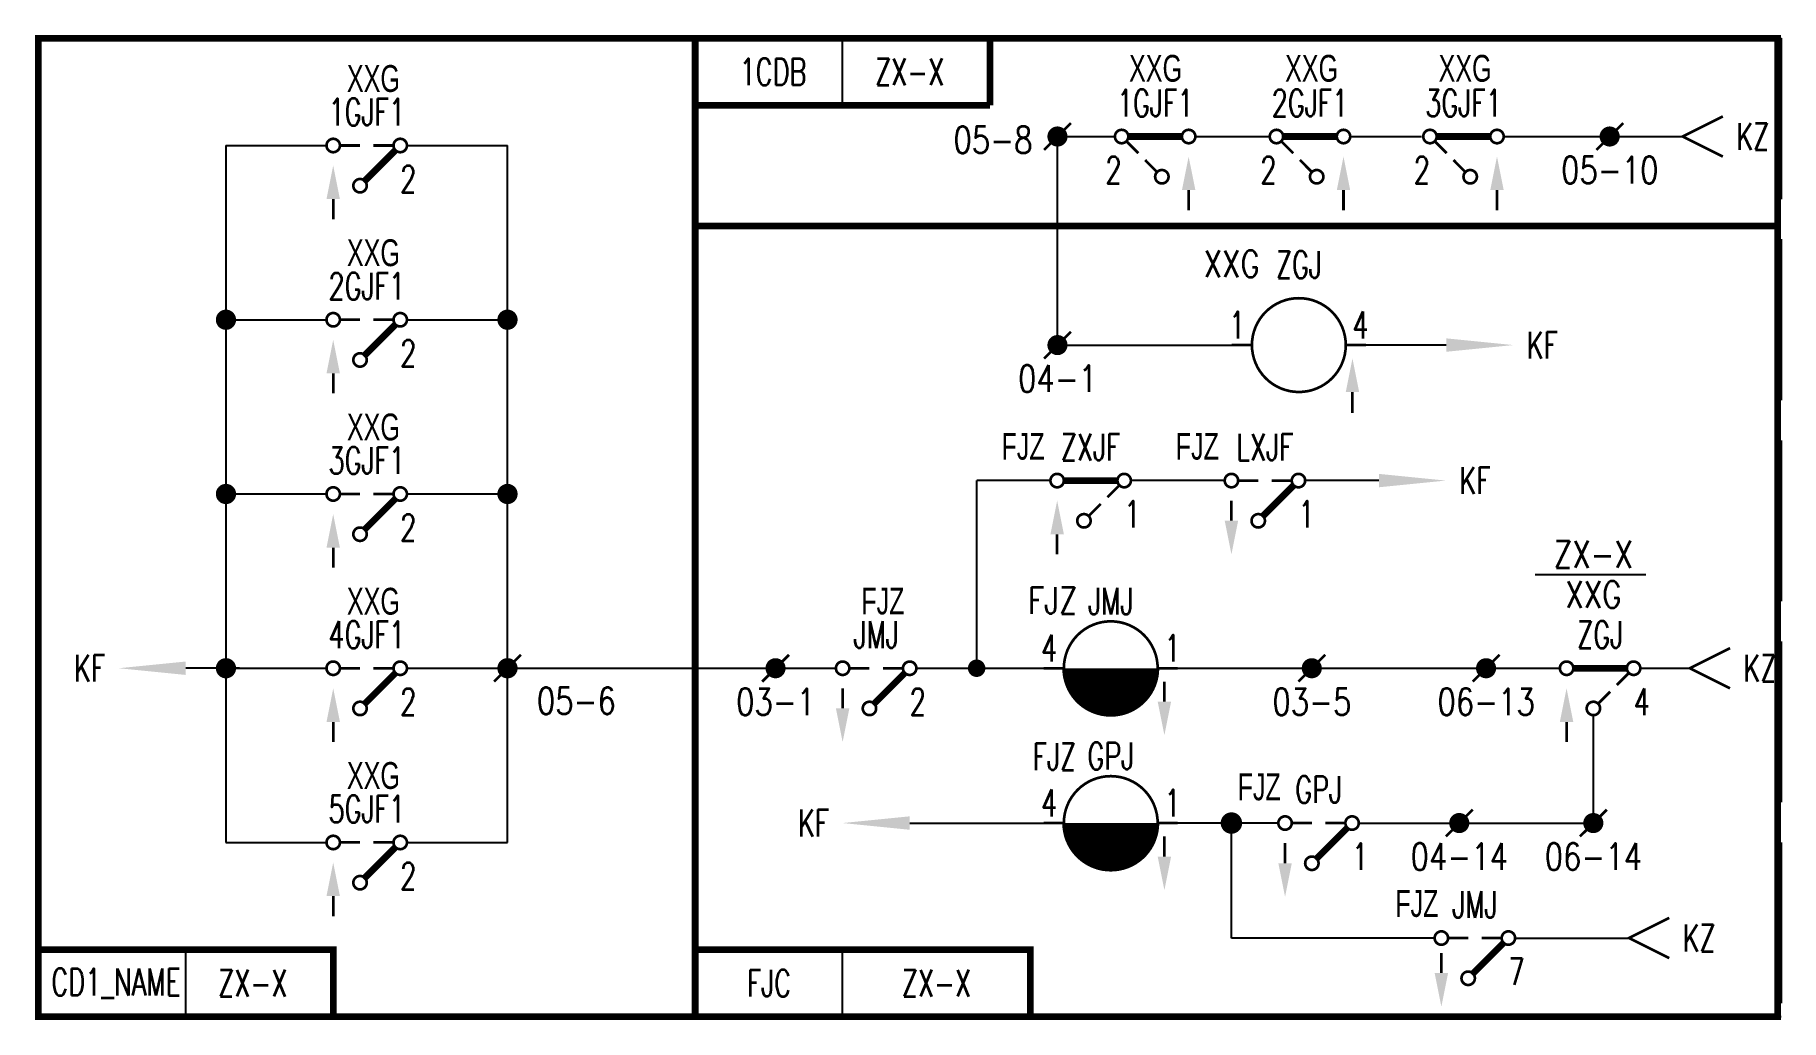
# Model space of a CAD drawing. Header units: millimetres. Extents: x -130 to 0, y -73 to 0.
import ezdxf
from ezdxf.enums import TextEntityAlignment as Align

# ---------------------------------------------------------------- set-up
doc = ezdxf.new("R2010")
doc.units = ezdxf.units.MM
doc.linetypes.add('ACAD_ISO02W100', pattern=[15, 12, -3])
doc.layers.add('hide', color=7, linetype='Continuous')
doc.layers.add('tie', color=7, linetype='Continuous')
doc.styles.add('HZ', font='TXT', dxfattribs={"width": 0.7, "bigfont": 'HZTXT'})

# ---------------------------------------------------------------- blocks, each defined once
blk = doc.blocks.new('D4')
for points, const_width in [([(2.73, 2.73), (0.36, 0.36)], 0.5), ([(0.5, 0), (2, 0)], 0.2), ([(3, 0), (4.5, 0)], 0.2)]:
    blk.add_lwpolyline(points, dxfattribs=dict(const_width=const_width))
at = {"const_width": 0.2}
for points in [[(3, 3.5, -1), (3, 2.5, -1), (3, 3.5)], [(0, 0.5, -1), (0, -0.5, -1), (0, 0.5)], [(5, 0.5, -1), (5, -0.5, -1), (5, 0.5)]]:
    blk.add_lwpolyline(points, format="xyb", dxfattribs=at)
blk = doc.blocks.new('D3')
for points, const_width in [([(1.75, 1.75), (2.69, 2.69)], 0.2), ([(0.32, 0.32), (1.25, 1.25)], 0.2), ([(4.5, 0), (0.5, 0)], 0.5)]:
    blk.add_lwpolyline(points, dxfattribs=dict(const_width=const_width))
at = {"const_width": 0.2}
for points in [[(3, 3.5, -1), (3, 2.5, -1), (3, 3.5)], [(0, 0.5, -1), (0, -0.5, -1), (0, 0.5)], [(5, 0.5, -1), (5, -0.5, -1), (5, 0.5)]]:
    blk.add_lwpolyline(points, format="xyb", dxfattribs=at)

msp = doc.modelspace()

# ---------------------------------------------------------------- linework, layer by layer
at = {"color": 7}
for p, q in [((-70, -5), (-70, 0)), ((-53.97, -7.33), (-49.69, -7.33)), ((-53.97, -22.89), (-53.97, -7.33)), ((-43.69, -7.33), (-38.14, -7.33)), ((-32.14, -7.33), (-26.81, -7.33)), ((-20.69, -7.33), (-7.34, -7.33)), ((-116, -8), (-108.5, -8)), ((-116, -8), (-116, -60)), ((-102.5, -8), (-95, -8)), ((-95, -60), (-95, -8)), ((-116, -21), (-108.5, -21)), ((-102.5, -21), (-95, -21)), ((-53.97, -22.89), (-40.97, -22.89)), ((-24.97, -22.89), (-30.97, -22.89)), ((-60, -47), (-60, -33)), ((-54.5, -33), (-60, -33)), ((-41.5, -33), (-48.5, -33)), ((-30, -33), (-35.5, -33)), ((-116, -34), (-108.5, -34)), ((-102.5, -34), (-95, -34)), ((-18.34, -40), (-10.08, -40)), ((-115, -47), (-119, -47)), ((-116, -47), (-108.5, -47)), ((-102.5, -47), (-95, -47)), ((-95, -47), (-81, -47)), ((-81, -47), (-70.5, -47)), ((-64.5, -47), (-55, -47)), ((-45, -47), (-16.5, -47)), ((-10.5, -47), (-6.81, -47)), ((-14, -58.55), (-14, -50.5)), ((-65, -58.55), (-55, -58.55)), ((-37.5, -58.55), (-45, -58.55)), ((-41, -67.13), (-41, -58.55)), ((-31.5, -58.55), (-14, -58.55)), ((-116, -60), (-108.5, -60)), ((-102.5, -60), (-95, -60)), ((-25.84, -67.13), (-41, -67.13)), ((-19.84, -67.13), (-11.34, -67.13)), ((-119, -73), (-119, -68)), ((-70, -73), (-70, -68))]:
    msp.add_line(p, q, dxfattribs=at)
for points, const_width in [([(-130, -73), (-81, -73), (-81, 0), (-130, 0), (-130, -73)], 0.5), ([(-81, 0), (-81, -5), (-59, -5)], 0.5), ([(-81, 0), (-81, -14), (-0.25, -14), (-0.26, 0), (-81, 0)], 0.5), ([(-31.97, -26.39), (-31.97, -27.96)], 0.2), ([(-130, -68), (-130, -73), (-108, -73)], 0.5)]:
    msp.add_lwpolyline(points, dxfattribs=dict(const_width=const_width))
for points, const_width in [([(-81, 0), (-59, 0), (-59, -5)], 0.5), ([(-54.97, -8.33), (-52.97, -6.33)], 0.2), ([(-13.78, -8.33), (-11.78, -6.33)], 0.2), ([(-4.34, -5.83), (-7.34, -7.33), (-4.34, -8.83)], 0.2), ([(-47.94, -8.58), (-48.88, -7.64)], 0.2), ([(-44.69, -7.33), (-48.69, -7.33)], 0.5), ([(-36.39, -8.58), (-37.33, -7.64)], 0.2), ([(-33.14, -7.33), (-37.14, -7.33)], 0.5), ([(-24.94, -8.58), (-25.88, -7.64)], 0.2), ([(-21.69, -7.33), (-25.69, -7.33)], 0.5), ([(-106, -8), (-107.5, -8)], 0.2), ([(-105.73, -10.73), (-103.36, -8.36)], 0.5), ([(-103.5, -8), (-105, -8)], 0.2), ([(-46.51, -10.02), (-47.44, -9.08)], 0.2), ([(-34.96, -10.02), (-35.89, -9.08)], 0.2), ([(-23.51, -10.02), (-24.44, -9.08)], 0.2), ([(-44.19, -11.33), (-44.19, -12.83)], 0.2), ([(-32.64, -11.33), (-32.64, -12.83)], 0.2), ([(-21.19, -11.33), (-21.19, -12.83)], 0.2), ([(-108, -12), (-108, -13.5)], 0.2), ([(-81, -14), (-0.25, -14), (-0.25, -73), (-81, -73), (-81, -12), (-81, -12)], 0.5), ([(-106, -21), (-107.5, -21)], 0.2), ([(-105.73, -23.73), (-103.36, -21.36)], 0.5), ([(-103.5, -21), (-105, -21)], 0.2), ([(-54.97, -23.89), (-52.97, -21.89)], 0.2), ([(-39.47, -22.89), (-40.97, -22.89)], 0.2), ([(-32.47, -22.89), (-30.97, -22.89)], 0.2), ([(-108, -25), (-108, -26.5)], 0.2), ([(-106, -34), (-107.5, -34)], 0.2), ([(-105.73, -36.73), (-103.36, -34.36)], 0.5), ([(-103.5, -34), (-105, -34)], 0.2), ([(-41, -36), (-41, -34.5)], 0.2), ([(-54, -37), (-54, -38.5)], 0.2), ([(-108, -38), (-108, -39.5)], 0.2), ([(-3.81, -45.5), (-6.81, -47), (-3.81, -48.5)], 0.2), ([(-96, -48), (-94, -46)], 0.2), ([(-76, -48), (-74, -46)], 0.2), ([(-36, -48), (-34, -46)], 0.2), ([(-23, -48), (-21, -46)], 0.2), ([(-15.5, -47), (-11.5, -47)], 0.5), ([(-106, -47), (-107.5, -47)], 0.2), ([(-105.73, -49.73), (-103.36, -47.36)], 0.5), ([(-103.5, -47), (-105, -47)], 0.2), ([(-53.5, -47), (-55, -47)], 0.2), ([(-46.5, -47), (-45, -47)], 0.2), ([(-46, -49.5), (-46, -48)], 0.2), ([(-11.32, -47.32), (-12.25, -48.25)], 0.2), ([(-70, -50), (-70, -48.5)], 0.2), ([(-12.75, -48.75), (-13.69, -49.69)], 0.2), ([(-108, -51), (-108, -52.5)], 0.2), ([(-16, -51), (-16, -52.5)], 0.2), ([(-53.5, -58.55), (-55, -58.55)], 0.2), ([(-46.5, -58.55), (-45, -58.55)], 0.2), ([(-25, -59.55), (-23, -57.55)], 0.2), ([(-15, -59.55), (-13, -57.55)], 0.2), ([(-106, -60), (-107.5, -60)], 0.2), ([(-103.5, -60), (-105, -60)], 0.2), ([(-46, -61.05), (-46, -59.55)], 0.2), ([(-105.73, -62.73), (-103.36, -60.36)], 0.5), ([(-37, -61.55), (-37, -60.05)], 0.2), ([(-108, -64), (-108, -65.5)], 0.2), ([(-8.34, -65.63), (-11.34, -67.13), (-8.34, -68.63)], 0.2), ([(-130, -68), (-108, -68), (-108, -73)], 0.5), ([(-81, -68), (-81, -73), (-56, -73)], 0.5), ([(-81, -68), (-56, -68), (-56, -73)], 0.5), ([(-25.34, -69.74), (-25.34, -68.24)], 0.2)]:
    msp.add_lwpolyline(points, dxfattribs=dict(at, const_width=const_width))
for points, const_width in [([(-108, -8.5, -1), (-108, -7.5, -1), (-108, -8.5)], 0.2), ([(-103, -8.5, -1), (-103, -7.5, -1), (-103, -8.5)], 0.2), ([(-49.19, -6.83, -1), (-49.19, -7.83, -1), (-49.19, -6.83)], 0.2), ([(-44.19, -6.83, -1), (-44.19, -7.83, -1), (-44.19, -6.83)], 0.2), ([(-37.64, -6.83, -1), (-37.64, -7.83, -1), (-37.64, -6.83)], 0.2), ([(-32.64, -6.83, -1), (-32.64, -7.83, -1), (-32.64, -6.83)], 0.2), ([(-26.19, -6.83, -1), (-26.19, -7.83, -1), (-26.19, -6.83)], 0.2), ([(-21.19, -6.83, -1), (-21.19, -7.83, -1), (-21.19, -6.83)], 0.2), ([(-106, -11.5, -1), (-106, -10.5, -1), (-106, -11.5)], 0.2), ([(-46.19, -9.83, -1), (-46.19, -10.83, -1), (-46.19, -9.83)], 0.2), ([(-34.64, -9.83, -1), (-34.64, -10.83, -1), (-34.64, -9.83)], 0.2), ([(-23.19, -9.83, -1), (-23.19, -10.83, -1), (-23.19, -9.83)], 0.2), ([(-108, -21.5, -1), (-108, -20.5, -1), (-108, -21.5)], 0.2), ([(-103, -21.5, -1), (-103, -20.5, -1), (-103, -21.5)], 0.2), ([(-106, -24.5, -1), (-106, -23.5, -1), (-106, -24.5)], 0.2), ([(-108, -34.5, -1), (-108, -33.5, -1), (-108, -34.5)], 0.2), ([(-103, -34.5, -1), (-103, -33.5, -1), (-103, -34.5)], 0.2), ([(-106, -37.5, -1), (-106, -36.5, -1), (-106, -37.5)], 0.2), ([(-50, -48.81, -0.414214), (-51.81, -47)], 3.62), ([(-48.19, -47, -0.414214), (-50, -48.81)], 3.62), ([(-108, -47.5, -1), (-108, -46.5, -1), (-108, -47.5)], 0.2), ([(-103, -47.5, -1), (-103, -46.5, -1), (-103, -47.5)], 0.2), ([(-16, -47.5, -1), (-16, -46.5, -1), (-16, -47.5)], 0.2), ([(-11, -47.5, -1), (-11, -46.5, -1), (-11, -47.5)], 0.2), ([(-106, -50.5, -1), (-106, -49.5, -1), (-106, -50.5)], 0.2), ([(-14, -50.5, -1), (-14, -49.5, -1), (-14, -50.5)], 0.2), ([(-50, -60.36, -0.414214), (-51.81, -58.55)], 3.62), ([(-48.19, -58.55, -0.414214), (-50, -60.36)], 3.62), ([(-108, -60.5, -1), (-108, -59.5, -1), (-108, -60.5)], 0.2), ([(-103, -60.5, -1), (-103, -59.5, -1), (-103, -60.5)], 0.2), ([(-106, -63.5, -1), (-106, -62.5, -1), (-106, -63.5)], 0.2)]:
    msp.add_lwpolyline(points, format="xyb", dxfattribs=dict(at, const_width=const_width))
for points, const_width in [([(-54.35, -7.33, 1), (-53.6, -7.33, 1)], 0.75), ([(-13.16, -7.33, 1), (-12.41, -7.33, 1)], 0.75), ([(-39.47, -22.89, 1), (-32.47, -22.89, 1)], 0.2), ([(-116.38, -21, 1), (-115.62, -21, 1)], 0.75), ([(-95.38, -21, 1), (-94.62, -21, 1)], 0.75), ([(-54.35, -22.89, 1), (-53.6, -22.89, 1)], 0.75), ([(-116.38, -34, 1), (-115.62, -34, 1)], 0.75), ([(-116.38, -34, 1), (-115.62, -34, 1)], 0.75), ([(-95.38, -34, 1), (-94.62, -34, 1)], 0.75), ([(-95.38, -34, 1), (-94.62, -34, 1)], 0.75), ([(-53.5, -47, 1), (-46.5, -47, 1)], 0.2), ([(-116.38, -47, 1), (-115.62, -47, 1)], 0.75), ([(-116.38, -47, 1), (-115.62, -47, 1)], 0.75), ([(-95.38, -47, 1), (-94.62, -47, 1)], 0.75), ([(-95.38, -47, 1), (-94.62, -47, 1)], 0.75), ([(-75.38, -47, 1), (-74.63, -47, 1)], 0.75), ([(-60.33, -47, 1), (-59.68, -47, 1)], 0.65), ([(-35.38, -47, 1), (-34.63, -47, 1)], 0.75), ([(-22.38, -47, 1), (-21.63, -47, 1)], 0.75), ([(-53.5, -58.55, 1), (-46.5, -58.55, 1)], 0.2), ([(-41.4, -58.55, 1), (-40.6, -58.55, 1)], 0.8), ([(-24.38, -58.55, 1), (-23.63, -58.55, 1)], 0.75), ([(-14.38, -58.55, 1), (-13.63, -58.55, 1)], 0.75)]:
    msp.add_lwpolyline(points, format="xyb", close=True, dxfattribs=dict(at, const_width=const_width))
for points in [[(-44.69, -11.33), (-43.69, -11.33), (-44.19, -8.83)], [(-33.14, -11.33), (-32.14, -11.33), (-32.64, -8.83)], [(-21.69, -11.33), (-20.69, -11.33), (-21.19, -8.83)], [(-108.5, -12), (-107.5, -12), (-108, -9.5)], [(-108.5, -25), (-107.5, -25), (-108, -22.5)], [(-24.97, -23.39), (-24.97, -22.39), (-19.97, -22.89)], [(-32.47, -26.39), (-31.47, -26.39), (-31.97, -23.89)], [(-30, -33.5), (-30, -32.5), (-25, -33)], [(-54.5, -37), (-53.5, -37), (-54, -34.5)], [(-108.5, -38), (-107.5, -38), (-108, -35.5)], [(-40.5, -36), (-41.5, -36), (-41, -38.5)], [(-119, -46.5), (-119, -47.5), (-124, -47)], [(-108.5, -51), (-107.5, -51), (-108, -48.5)], [(-16.5, -51), (-15.5, -51), (-16, -48.5)], [(-69.5, -50), (-70.5, -50), (-70, -52.5)], [(-45.5, -49.5), (-46.5, -49.5), (-46, -52)], [(-65, -58.05), (-65, -59.05), (-70, -58.55)], [(-45.5, -61.05), (-46.5, -61.05), (-46, -63.55)], [(-108.5, -64), (-107.5, -64), (-108, -61.5)], [(-36.5, -61.55), (-37.5, -61.55), (-37, -64.05)], [(-24.84, -69.74), (-25.84, -69.74), (-25.34, -72.24)]]:
    msp.add_solid(points, dxfattribs=at)
at = {"layer": 'hide', "color": 3, "linetype": 'ACAD_ISO02W100'}
msp.add_lwpolyline([(-130, 0), (0, 0), (0, -73), (-130, -73)], close=True, dxfattribs=at)

# ---------------------------------------------------------------- block references
at = {"color": 7, "rotation": 180}
for name, p in [('D3', (-49, -33)), ('D4', (-36, -33)), ('D4', (-65, -47)), ('D4', (-32, -58.55)), ('D4', (-20.34, -67.13))]:
    msp.add_blockref(name, p, dxfattribs=at)

# ---------------------------------------------------------------- texts
at = {"color": 3, "width": 0.7}
for s, p in [('XXG', (-46.66, -2.24)), ('XXG', (-35.02, -2.24)), ('XXG', (-23.57, -2.24)), ('XXG', (-105, -3)), ('XXG', (-105, -16)), ('XXG', (-105, -29)), ('XXG', (-105, -42)), ('FJZ', (-67, -42)), ('XXG', (-105, -55))]:
    msp.add_text(s, height=2, dxfattribs=at).set_placement(p, align=Align.MIDDLE)
at = {"color": 7, "style": 'HZ', "width": 0.7}
for s, p in [('1CDB', (-75.2, -2.5)), ('FJC', (-75.5, -70.5))]:
    msp.add_text(s, height=2, dxfattribs=at).set_placement(p, align=Align.MIDDLE)
at = {"color": 3, "style": 'HZ', "width": 0.7}
for s, p in [('ZX-X', (-65, -2.5)), ('CD1_NAME', (-124.2, -70.5)), ('ZX-X', (-114, -70.5))]:
    msp.add_text(s, height=2, dxfattribs=at).set_placement(p, align=Align.MIDDLE)
at = {"color": 7, "style": 'HZ', "width": 0.7}
for s, p in [('1GJF1', (-46.69, -5.83)), ('2GJF1', (-35.14, -5.83)), ('3GJF1', (-23.69, -5.83)), ('1GJF1', (-105.5, -6.5)), ('ZGJ', (-35.97, -17.89)), ('2GJF1', (-105.5, -19.5)), ('ZXJF', (-51.5, -31.5)), ('LXJF', (-38.5, -31.5)), ('3GJF1', (-105.5, -32.5)), ('JMJ', (-50, -43)), ('4GJF1', (-105.5, -45.5)), ('JMJ', (-67.5, -45.5)), ('ZGJ', (-13.5, -45.5)), ('GPJ', (-50, -54.55)), ('GPJ', (-34.5, -57.05)), ('5GJF1', (-105.5, -58.5)), ('JMJ', (-22.84, -65.63))]:
    msp.add_text(s, height=2, dxfattribs=at).set_placement(p, align=Align.CENTER)
for s, p in [('2', (-49.19, -10.83)), ('2', (-37.64, -10.83)), ('2', (-26.19, -10.83)), ('1', (-39.97, -22.39)), ('4', (-54, -46.5)), ('KF', (-125, -48)), ('4', (-54, -58.05)), ('KF', (-71, -59.55))]:
    msp.add_text(s, height=2, dxfattribs=at).set_placement(p, align=Align.RIGHT)
for s, p in [('2', (-103, -11.5)), ('4', (-31.97, -22.39)), ('KF', (-18.97, -23.89)), ('2', (-103, -24.5)), ('KF', (-24, -34)), ('1', (-49, -36.5)), ('1', (-36, -36.5)), ('2', (-103, -37.5)), ('1', (-46, -46.5)), ('KZ', (-2.81, -48)), ('2', (-103, -50.5)), ('2', (-65, -50.5)), ('4', (-11, -50.5)), ('1', (-46, -58.05)), ('1', (-32, -62.05)), ('2', (-103, -63.5)), ('KZ', (-7.34, -68.13)), ('7', (-20.34, -70.63))]:
    msp.add_text(s, height=2, dxfattribs=at).set_placement(p)
at = {"color": 3, "style": 'HZ'}
for s, width, p in [('XXG', 0.8, (-38.89, -17.83)), ('FJZ', 0.8, (-52.49, -42.94)), ('FJZ', 0.7, (-52.59, -54.6))]:
    msp.add_text(s, height=2, dxfattribs=dict(at, width=width)).set_placement(p, align=Align.RIGHT)
at = {"color": 3, "width": 0.7}
for p in [(-54.93, -31.44), (-41.93, -31.44), (-37.32, -56.85), (-25.56, -65.55)]:
    msp.add_text('FJZ', height=2, dxfattribs=at).set_placement(p, align=Align.RIGHT)
at = {"color": 5, "style": 'HZ', "width": 0.8}
msp.add_text('ZX-X', height=2, dxfattribs=at).set_placement((-14, -39.5), align=Align.CENTER)
at = {"color": 3, "style": 'HZ', "width": 0.8}
msp.add_text('XXG', height=2, dxfattribs=at).set_placement((-14, -42.5), align=Align.CENTER)
at = {"color": 5, "style": 'HZ', "width": 0.7}
msp.add_text('ZX-X', height=2, dxfattribs=at).set_placement((-63, -70.5), align=Align.MIDDLE)
at = {"layer": 'tie', "color": 1, "style": 'HZ', "width": 0.7}
msp.add_text('KZ', height=2, dxfattribs=at).set_placement((-3.34, -8.33))
at = {"layer": 'tie', "color": 3, "style": 'HZ', "width": 0.8}
for s, p in [('05-8', (-58.79, -8.58)), ('05-10', (-12.78, -10.83)), ('04-1', (-53.97, -26.39)), ('05-6', (-89.86, -50.43)), ('03-1', (-75, -50.5)), ('03-5', (-35, -50.5)), ('06-13', (-22, -50.5)), ('04-14', (-24, -62.05)), ('06-14', (-14, -62.05))]:
    msp.add_text(s, height=2, dxfattribs=at).set_placement(p, align=Align.CENTER)

doc.saveas('drawing.dxf')
